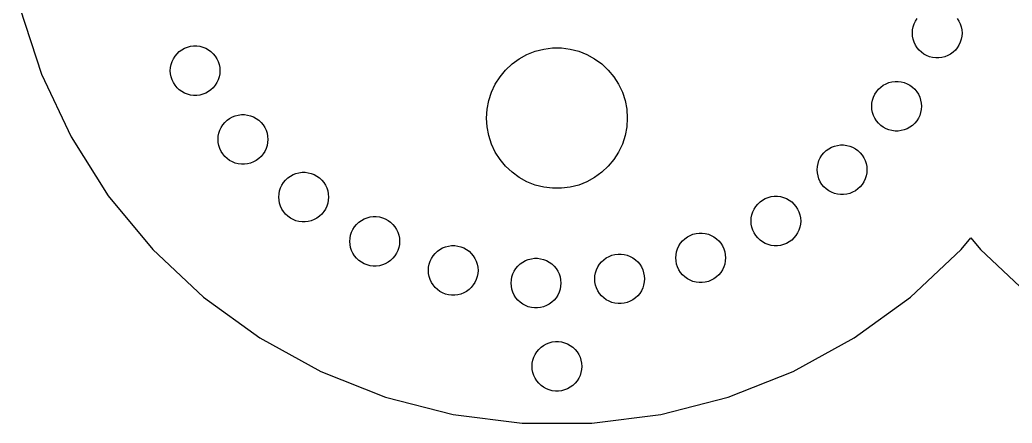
# Model space of a CAD drawing. Header units: metres. Extents: x -67 to 167, y -67 to 67.
# Drawn here: x -64.9 to 55, y -66.9 to -18.1 of the extents above; entities that cross this region are included whole.
import ezdxf

# ---------------------------------------------------------------- set-up
doc = ezdxf.new("R2010")
doc.units = ezdxf.units.M

msp = doc.modelspace()

# ---------------------------------------------------------------- linework, layer by layer
for p, q in [((-64.8951, -16.6622), (-62.295, -24.6643)), ((43.319, -18.2725), (43.5208, -17.9544)), ((48.3749, -17.9544), (48.5768, -18.2725)), ((42.9715, -19.3418), (43.0421, -18.9717)), ((43.0421, -18.9717), (43.1586, -18.6134)), ((43.1586, -18.6134), (43.319, -18.2725)), ((48.5768, -18.2725), (48.7372, -18.6134)), ((48.7372, -18.6134), (48.8536, -18.9717)), ((48.8536, -18.9717), (48.9242, -19.3418)), ((42.9479, -19.7178), (42.9715, -19.3418)), ((42.9715, -20.0938), (42.9479, -19.7178)), ((43.0421, -20.4639), (42.9715, -20.0938)), ((48.9242, -20.0938), (48.8536, -20.4639)), ((48.9242, -19.3418), (48.9479, -19.7178)), ((48.9479, -19.7178), (48.9242, -20.0938)), ((-45.3248, -21.7321), (-44.9947, -21.5506)), ((-44.9947, -21.5506), (-44.6444, -21.4119)), ((-44.6444, -21.4119), (-44.2795, -21.3182)), ((-44.2795, -21.3182), (-43.9057, -21.271)), ((-43.9057, -21.271), (-43.5289, -21.271)), ((-43.5289, -21.271), (-43.1552, -21.3182)), ((-43.1552, -21.3182), (-42.7903, -21.4119)), ((-42.7903, -21.4119), (-42.44, -21.5506)), ((-42.44, -21.5506), (-42.1098, -21.7321)), ((-1.59273, -21.6506), (-0.53371, -21.5168)), ((-0.53371, -21.5168), (0.53371, -21.5168)), ((0.53371, -21.5168), (1.59273, -21.6506)), ((43.1586, -20.8222), (43.0421, -20.4639)), ((43.319, -21.163), (43.1586, -20.8222)), ((43.5208, -21.4811), (43.319, -21.163)), ((43.761, -21.7714), (43.5208, -21.4811)), ((48.3749, -21.4811), (48.1348, -21.7714)), ((48.5768, -21.163), (48.3749, -21.4811)), ((48.7372, -20.8222), (48.5768, -21.163)), ((48.8536, -20.4639), (48.7372, -20.8222)), ((-46.3463, -22.8198), (-46.1444, -22.5017)), ((-46.1444, -22.5017), (-45.9042, -22.2115)), ((-45.9042, -22.2115), (-45.6296, -21.9536)), ((-45.6296, -21.9536), (-45.3248, -21.7321)), ((-42.1098, -21.7321), (-41.8051, -21.9536)), ((-41.8051, -21.9536), (-41.5304, -22.2115)), ((-41.5304, -22.2115), (-41.2903, -22.5017)), ((-41.2903, -22.5017), (-41.0884, -22.8198)), ((-4.55452, -22.8232), (-3.61911, -22.309)), ((-3.61911, -22.309), (-2.62663, -21.916)), ((-2.62663, -21.916), (-1.59273, -21.6506)), ((1.59273, -21.6506), (2.62663, -21.916)), ((2.62663, -21.916), (3.61911, -22.309)), ((3.61911, -22.309), (4.55452, -22.8232)), ((44.0356, -22.0293), (43.761, -21.7714)), ((44.3404, -22.2508), (44.0356, -22.0293)), ((44.6705, -22.4323), (44.3404, -22.2508)), ((45.0208, -22.571), (44.6705, -22.4323)), ((45.3857, -22.6646), (45.0208, -22.571)), ((45.7595, -22.7119), (45.3857, -22.6646)), ((46.1363, -22.7119), (45.7595, -22.7119)), ((46.51, -22.6646), (46.1363, -22.7119)), ((46.8749, -22.571), (46.51, -22.6646)), ((47.2252, -22.4323), (46.8749, -22.571)), ((47.5554, -22.2508), (47.2252, -22.4323)), ((47.8602, -22.0293), (47.5554, -22.2508)), ((48.1348, -21.7714), (47.8602, -22.0293)), ((-46.7173, -24.2651), (-46.6937, -23.8891)), ((-46.6937, -23.8891), (-46.6231, -23.519)), ((-46.6231, -23.519), (-46.5067, -23.1607)), ((-46.5067, -23.1607), (-46.3463, -22.8198)), ((-41.0884, -22.8198), (-40.928, -23.1607)), ((-40.928, -23.1607), (-40.8116, -23.519)), ((-40.8116, -23.519), (-40.741, -23.8891)), ((-40.741, -23.8891), (-40.7173, -24.2651)), ((-6.19623, -24.1814), (-5.41809, -23.4506)), ((-5.41809, -23.4506), (-4.55452, -22.8232)), ((4.55452, -22.8232), (5.41809, -23.4506)), ((5.41809, -23.4506), (6.19623, -24.1814)), ((-62.295, -24.6643), (-58.7125, -32.2775)), ((-46.6937, -24.6411), (-46.7173, -24.2651)), ((-46.6231, -25.0112), (-46.6937, -24.6411)), ((-46.5067, -25.3695), (-46.6231, -25.0112)), ((-40.8116, -25.0112), (-40.928, -25.3695)), ((-40.741, -24.6411), (-40.8116, -25.0112)), ((-40.7173, -24.2651), (-40.741, -24.6411)), ((-7.44859, -25.9051), (-6.87663, -25.0038)), ((-6.87663, -25.0038), (-6.19623, -24.1814)), ((6.19623, -24.1814), (6.87663, -25.0038)), ((6.87663, -25.0038), (7.44859, -25.9051)), ((-46.3463, -25.7104), (-46.5067, -25.3695)), ((-46.1444, -26.0284), (-46.3463, -25.7104)), ((-45.9042, -26.3187), (-46.1444, -26.0284)), ((-45.6296, -26.5766), (-45.9042, -26.3187)), ((-41.5304, -26.3187), (-41.8051, -26.5766)), ((-41.2903, -26.0284), (-41.5304, -26.3187)), ((-41.0884, -25.7104), (-41.2903, -26.0284)), ((-40.928, -25.3695), (-41.0884, -25.7104)), ((-7.90309, -26.8709), (-7.44859, -25.9051)), ((7.44859, -25.9051), (7.90309, -26.8709)), ((38.8513, -26.5098), (39.1259, -26.2519)), ((39.1259, -26.2519), (39.4307, -26.0304)), ((39.4307, -26.0304), (39.7608, -25.8489)), ((39.7608, -25.8489), (40.1111, -25.7102)), ((40.1111, -25.7102), (40.476, -25.6165)), ((40.476, -25.6165), (40.8498, -25.5693)), ((40.8498, -25.5693), (41.2265, -25.5693)), ((41.2265, -25.5693), (41.6003, -25.6165)), ((41.6003, -25.6165), (41.9652, -25.7102)), ((41.9652, -25.7102), (42.3155, -25.8489)), ((42.3155, -25.8489), (42.6456, -26.0304)), ((42.6456, -26.0304), (42.9504, -26.2519)), ((42.9504, -26.2519), (43.2251, -26.5098)), ((-45.3248, -26.7981), (-45.6296, -26.5766)), ((-44.9947, -26.9796), (-45.3248, -26.7981)), ((-44.6444, -27.1183), (-44.9947, -26.9796)), ((-44.2795, -27.212), (-44.6444, -27.1183)), ((-43.9057, -27.2592), (-44.2795, -27.212)), ((-43.5289, -27.2592), (-43.9057, -27.2592)), ((-43.1552, -27.212), (-43.5289, -27.2592)), ((-42.7903, -27.1183), (-43.1552, -27.212)), ((-42.44, -26.9796), (-42.7903, -27.1183)), ((-42.1098, -26.7981), (-42.44, -26.9796)), ((-41.8051, -26.5766), (-42.1098, -26.7981)), ((-8.23296, -27.8861), (-7.90309, -26.8709)), ((7.90309, -26.8709), (8.23296, -27.8861)), ((38.1324, -27.8173), (38.2488, -27.459)), ((38.2488, -27.459), (38.4092, -27.1181)), ((38.4092, -27.1181), (38.6111, -26.8)), ((38.6111, -26.8), (38.8513, -26.5098)), ((43.2251, -26.5098), (43.4652, -26.8)), ((43.4652, -26.8), (43.6671, -27.1181)), ((43.6671, -27.1181), (43.8275, -27.459)), ((43.8275, -27.459), (43.9439, -27.8173)), ((-8.43297, -28.9347), (-8.23296, -27.8861)), ((8.23296, -27.8861), (8.43297, -28.9347)), ((38.0382, -28.5634), (38.0618, -28.1874)), ((38.0618, -28.9394), (38.0382, -28.5634)), ((38.0618, -28.1874), (38.1324, -27.8173)), ((43.9439, -27.8173), (44.0145, -28.1874)), ((44.0145, -28.1874), (44.0382, -28.5634)), ((44.0382, -28.5634), (44.0145, -28.9394)), ((-39.5454, -30.0356), (-39.2152, -29.8541)), ((-39.2152, -29.8541), (-38.8649, -29.7155)), ((-38.8649, -29.7155), (-38.5, -29.6217)), ((-38.5, -29.6217), (-38.1263, -29.5745)), ((-38.1263, -29.5745), (-37.7495, -29.5745)), ((-37.7495, -29.5745), (-37.3758, -29.6217)), ((-37.3758, -29.6217), (-37.0108, -29.7155)), ((-37.0108, -29.7155), (-36.6606, -29.8541)), ((-36.6606, -29.8541), (-36.3304, -30.0356)), ((-8.5, -30), (-8.43297, -28.9347)), ((8.43297, -28.9347), (8.5, -30)), ((38.1324, -29.3095), (38.0618, -28.9394)), ((38.2488, -29.6678), (38.1324, -29.3095)), ((38.4092, -30.0087), (38.2488, -29.6678)), ((43.8275, -29.6678), (43.6671, -30.0087)), ((43.9439, -29.3095), (43.8275, -29.6678)), ((44.0145, -28.9394), (43.9439, -29.3095)), ((-40.7272, -31.4642), (-40.5668, -31.1234)), ((-40.5668, -31.1234), (-40.3649, -30.8053)), ((-40.3649, -30.8053), (-40.1248, -30.515)), ((-40.1248, -30.515), (-39.8502, -30.2571)), ((-39.8502, -30.2571), (-39.5454, -30.0356)), ((-36.3304, -30.0356), (-36.0256, -30.2571)), ((-36.0256, -30.2571), (-35.751, -30.515)), ((-35.751, -30.515), (-35.5108, -30.8053)), ((-35.5108, -30.8053), (-35.309, -31.1234)), ((-35.309, -31.1234), (-35.1486, -31.4642)), ((-8.43297, -31.0653), (-8.5, -30)), ((-8.23296, -32.1139), (-8.43297, -31.0653)), ((8.43297, -31.0653), (8.23296, -32.1139)), ((8.5, -30), (8.43297, -31.0653)), ((38.6111, -30.3268), (38.4092, -30.0087)), ((38.8513, -30.6171), (38.6111, -30.3268)), ((39.1259, -30.8749), (38.8513, -30.6171)), ((39.4307, -31.0964), (39.1259, -30.8749)), ((39.7608, -31.2779), (39.4307, -31.0964)), ((42.6456, -31.0964), (42.3155, -31.2779)), ((42.9504, -30.8749), (42.6456, -31.0964)), ((43.2251, -30.6171), (42.9504, -30.8749)), ((43.4652, -30.3268), (43.2251, -30.6171)), ((43.6671, -30.0087), (43.4652, -30.3268)), ((-58.7125, -32.2775), (-54.2041, -39.3816)), ((-40.9379, -32.5686), (-40.9142, -32.1926)), ((-40.9142, -32.1926), (-40.8436, -31.8225)), ((-40.8436, -31.8225), (-40.7272, -31.4642)), ((-35.1486, -31.4642), (-35.0322, -31.8225)), ((-35.0322, -31.8225), (-34.9616, -32.1926)), ((-34.9616, -32.1926), (-34.9379, -32.5686)), ((-7.90309, -33.1291), (-8.23296, -32.1139)), ((8.23296, -32.1139), (7.90309, -33.1291)), ((40.1111, -31.4166), (39.7608, -31.2779)), ((40.476, -31.5103), (40.1111, -31.4166)), ((40.8498, -31.5575), (40.476, -31.5103)), ((41.2265, -31.5575), (40.8498, -31.5575)), ((41.6003, -31.5103), (41.2265, -31.5575)), ((41.9652, -31.4166), (41.6003, -31.5103)), ((42.3155, -31.2779), (41.9652, -31.4166)), ((-40.9142, -32.9446), (-40.9379, -32.5686)), ((-40.8436, -33.3147), (-40.9142, -32.9446)), ((-40.7272, -33.673), (-40.8436, -33.3147)), ((-35.0322, -33.3147), (-35.1486, -33.673)), ((-34.9616, -32.9446), (-35.0322, -33.3147)), ((-34.9379, -32.5686), (-34.9616, -32.9446)), ((-7.44859, -34.0949), (-7.90309, -33.1291)), ((7.90309, -33.1291), (7.44859, -34.0949)), ((32.8409, -33.7066), (33.171, -33.5251)), ((33.171, -33.5251), (33.5213, -33.3865)), ((33.5213, -33.3865), (33.8862, -33.2928)), ((33.8862, -33.2928), (34.26, -33.2456)), ((34.26, -33.2456), (34.6367, -33.2456)), ((34.6367, -33.2456), (35.0105, -33.2928)), ((35.0105, -33.2928), (35.3754, -33.3865)), ((35.3754, -33.3865), (35.7257, -33.5251)), ((35.7257, -33.5251), (36.0558, -33.7066)), ((-40.5668, -34.0139), (-40.7272, -33.673)), ((-40.3649, -34.332), (-40.5668, -34.0139)), ((-40.1248, -34.6223), (-40.3649, -34.332)), ((-39.8502, -34.8802), (-40.1248, -34.6223)), ((-35.751, -34.6223), (-36.0256, -34.8802)), ((-35.5108, -34.332), (-35.751, -34.6223)), ((-35.309, -34.0139), (-35.5108, -34.332)), ((-35.1486, -33.673), (-35.309, -34.0139)), ((-6.87663, -34.9962), (-7.44859, -34.0949)), ((7.44859, -34.0949), (6.87663, -34.9962)), ((31.8194, -34.7944), (32.0213, -34.4763)), ((32.0213, -34.4763), (32.2614, -34.186)), ((32.2614, -34.186), (32.5361, -33.9281)), ((32.5361, -33.9281), (32.8409, -33.7066)), ((36.0558, -33.7066), (36.3606, -33.9281)), ((36.3606, -33.9281), (36.6352, -34.186)), ((36.6352, -34.186), (36.8754, -34.4763)), ((36.8754, -34.4763), (37.0773, -34.7944)), ((-39.5454, -35.1016), (-39.8502, -34.8802)), ((-39.2152, -35.2831), (-39.5454, -35.1016)), ((-38.8649, -35.4218), (-39.2152, -35.2831)), ((-38.5, -35.5155), (-38.8649, -35.4218)), ((-38.1263, -35.5627), (-38.5, -35.5155)), ((-37.7495, -35.5627), (-38.1263, -35.5627)), ((-37.3758, -35.5155), (-37.7495, -35.5627)), ((-37.0108, -35.4218), (-37.3758, -35.5155)), ((-36.6606, -35.2831), (-37.0108, -35.4218)), ((-36.3304, -35.1016), (-36.6606, -35.2831)), ((-36.0256, -34.8802), (-36.3304, -35.1016)), ((-6.19623, -35.8186), (-6.87663, -34.9962)), ((-5.41809, -36.5494), (-6.19623, -35.8186)), ((6.19623, -35.8186), (5.41809, -36.5494)), ((6.87663, -34.9962), (6.19623, -35.8186)), ((31.4483, -36.2396), (31.472, -35.8636)), ((31.472, -35.8636), (31.5426, -35.4936)), ((31.5426, -35.4936), (31.659, -35.1353)), ((31.659, -35.1353), (31.8194, -34.7944)), ((37.0773, -34.7944), (37.2377, -35.1353)), ((37.2377, -35.1353), (37.3541, -35.4936)), ((37.3541, -35.4936), (37.4247, -35.8636)), ((37.4247, -35.8636), (37.4483, -36.2396)), ((-32.5176, -37.2272), (-32.2128, -37.0058)), ((-32.2128, -37.0058), (-31.8826, -36.8243)), ((-31.8826, -36.8243), (-31.5323, -36.6856)), ((-31.5323, -36.6856), (-31.1674, -36.5919)), ((-31.1674, -36.5919), (-30.7937, -36.5447)), ((-30.7937, -36.5447), (-30.4169, -36.5447)), ((-30.4169, -36.5447), (-30.0432, -36.5919)), ((-30.0432, -36.5919), (-29.6782, -36.6856)), ((-29.6782, -36.6856), (-29.328, -36.8243)), ((-29.328, -36.8243), (-28.9978, -37.0058)), ((-28.9978, -37.0058), (-28.693, -37.2272)), ((-4.55452, -37.1768), (-5.41809, -36.5494)), ((5.41809, -36.5494), (4.55452, -37.1768)), ((31.472, -36.6156), (31.4483, -36.2396)), ((31.5426, -36.9857), (31.472, -36.6156)), ((31.659, -37.344), (31.5426, -36.9857)), ((37.3541, -36.9857), (37.2377, -37.344)), ((37.4247, -36.6156), (37.3541, -36.9857)), ((37.4483, -36.2396), (37.4247, -36.6156)), ((-33.3946, -38.4344), (-33.2342, -38.0935)), ((-33.2342, -38.0935), (-33.0323, -37.7754)), ((-33.0323, -37.7754), (-32.7922, -37.4851)), ((-32.7922, -37.4851), (-32.5176, -37.2272)), ((-28.693, -37.2272), (-28.4184, -37.4851)), ((-28.4184, -37.4851), (-28.1782, -37.7754)), ((-28.1782, -37.7754), (-27.9764, -38.0935)), ((-27.9764, -38.0935), (-27.816, -38.4344)), ((-3.61911, -37.691), (-4.55452, -37.1768)), ((-2.62663, -38.084), (-3.61911, -37.691)), ((-1.59273, -38.3494), (-2.62663, -38.084)), ((-0.53371, -38.4832), (-1.59273, -38.3494)), ((1.59273, -38.3494), (0.53371, -38.4832)), ((2.62663, -38.084), (1.59273, -38.3494)), ((3.61911, -37.691), (2.62663, -38.084)), ((4.55452, -37.1768), (3.61911, -37.691)), ((31.8194, -37.6849), (31.659, -37.344)), ((32.0213, -38.003), (31.8194, -37.6849)), ((32.2614, -38.2933), (32.0213, -38.003)), ((32.5361, -38.5512), (32.2614, -38.2933)), ((36.6352, -38.2933), (36.3606, -38.5512)), ((36.8754, -38.003), (36.6352, -38.2933)), ((37.0773, -37.6849), (36.8754, -38.003)), ((37.2377, -37.344), (37.0773, -37.6849)), ((-54.2041, -39.3816), (-48.8409, -45.8647)), ((-33.6053, -39.5388), (-33.5816, -39.1628)), ((-33.5816, -39.9148), (-33.6053, -39.5388)), ((-33.5816, -39.1628), (-33.511, -38.7927)), ((-33.511, -38.7927), (-33.3946, -38.4344)), ((-27.816, -38.4344), (-27.6995, -38.7927)), ((-27.6995, -38.7927), (-27.629, -39.1628)), ((-27.629, -39.1628), (-27.6053, -39.5388)), ((-27.6053, -39.5388), (-27.629, -39.9148)), ((0.53371, -38.4832), (-0.53371, -38.4832)), ((25.5211, -39.579), (25.886, -39.4854)), ((25.886, -39.4854), (26.2598, -39.4381)), ((26.2598, -39.4381), (26.6366, -39.4381)), ((26.6366, -39.4381), (27.0103, -39.4854)), ((27.0103, -39.4854), (27.3752, -39.579)), ((32.8409, -38.7726), (32.5361, -38.5512)), ((33.171, -38.9541), (32.8409, -38.7726)), ((33.5213, -39.0928), (33.171, -38.9541)), ((33.8862, -39.1865), (33.5213, -39.0928)), ((34.26, -39.2337), (33.8862, -39.1865)), ((34.6367, -39.2337), (34.26, -39.2337)), ((35.0105, -39.1865), (34.6367, -39.2337)), ((35.3754, -39.0928), (35.0105, -39.1865)), ((35.7257, -38.9541), (35.3754, -39.0928)), ((36.0558, -38.7726), (35.7257, -38.9541)), ((36.3606, -38.5512), (36.0558, -38.7726)), ((-33.511, -40.2849), (-33.5816, -39.9148)), ((-33.3946, -40.6432), (-33.511, -40.2849)), ((-33.2342, -40.984), (-33.3946, -40.6432)), ((-27.816, -40.6432), (-27.9764, -40.984)), ((-27.6995, -40.2849), (-27.816, -40.6432)), ((-27.629, -39.9148), (-27.6995, -40.2849)), ((23.8193, -40.987), (24.0211, -40.6689)), ((24.0211, -40.6689), (24.2613, -40.3786)), ((24.2613, -40.3786), (24.5359, -40.1207)), ((24.5359, -40.1207), (24.8407, -39.8992)), ((24.8407, -39.8992), (25.1709, -39.7177)), ((25.1709, -39.7177), (25.5211, -39.579)), ((27.3752, -39.579), (27.7255, -39.7177)), ((27.7255, -39.7177), (28.0557, -39.8992)), ((28.0557, -39.8992), (28.3605, -40.1207)), ((28.3605, -40.1207), (28.6351, -40.3786)), ((28.6351, -40.3786), (28.8752, -40.6689)), ((28.8752, -40.6689), (29.0771, -40.987)), ((-33.0323, -41.3021), (-33.2342, -40.984)), ((-32.7922, -41.5924), (-33.0323, -41.3021)), ((-32.5176, -41.8503), (-32.7922, -41.5924)), ((-32.2128, -42.0718), (-32.5176, -41.8503)), ((-28.693, -41.8503), (-28.9978, -42.0718)), ((-28.4184, -41.5924), (-28.693, -41.8503)), ((-28.1782, -41.3021), (-28.4184, -41.5924)), ((-27.9764, -40.984), (-28.1782, -41.3021)), ((-22.9467, -42.037), (-22.5818, -41.9434)), ((-22.5818, -41.9434), (-22.2081, -41.8961)), ((-22.2081, -41.8961), (-21.8313, -41.8961)), ((-21.8313, -41.8961), (-21.4576, -41.9434)), ((-21.4576, -41.9434), (-21.0927, -42.037)), ((23.4718, -42.0562), (23.5424, -41.6861)), ((23.5424, -41.6861), (23.6589, -41.3278)), ((23.6589, -41.3278), (23.8193, -40.987)), ((29.0771, -40.987), (29.2375, -41.3278)), ((29.2375, -41.3278), (29.3539, -41.6861)), ((29.3539, -41.6861), (29.4245, -42.0562)), ((-31.8826, -42.2533), (-32.2128, -42.0718)), ((-31.5323, -42.392), (-31.8826, -42.2533)), ((-31.1674, -42.4856), (-31.5323, -42.392)), ((-30.7937, -42.5329), (-31.1674, -42.4856)), ((-30.4169, -42.5329), (-30.7937, -42.5329)), ((-30.0432, -42.4856), (-30.4169, -42.5329)), ((-29.6782, -42.392), (-30.0432, -42.4856)), ((-29.328, -42.2533), (-29.6782, -42.392)), ((-28.9978, -42.0718), (-29.328, -42.2533)), ((-24.6486, -43.445), (-24.4467, -43.1269)), ((-24.4467, -43.1269), (-24.2066, -42.8366)), ((-24.2066, -42.8366), (-23.932, -42.5787)), ((-23.932, -42.5787), (-23.6272, -42.3572)), ((-23.6272, -42.3572), (-23.297, -42.1757)), ((-23.297, -42.1757), (-22.9467, -42.037)), ((-21.0927, -42.037), (-20.7424, -42.1757)), ((-20.7424, -42.1757), (-20.4122, -42.3572)), ((-20.4122, -42.3572), (-20.1074, -42.5787)), ((-20.1074, -42.5787), (-19.8328, -42.8366)), ((-19.8328, -42.8366), (-19.5927, -43.1269)), ((-19.5927, -43.1269), (-19.3908, -43.445)), ((23.4482, -42.4322), (23.4718, -42.0562)), ((23.4718, -42.8082), (23.4482, -42.4322)), ((23.5424, -43.1783), (23.4718, -42.8082)), ((29.4245, -42.8082), (29.3539, -43.1783)), ((29.4245, -42.0562), (29.4482, -42.4322)), ((29.4482, -42.4322), (29.4245, -42.8082)), ((-24.996, -44.5142), (-24.9254, -44.1441)), ((-24.9254, -44.1441), (-24.809, -43.7858)), ((-24.809, -43.7858), (-24.6486, -43.445)), ((-19.3908, -43.445), (-19.2304, -43.7858)), ((-19.2304, -43.7858), (-19.114, -44.1441)), ((-19.114, -44.1441), (-19.0434, -44.5142)), ((15.453, -44.5761), (15.7578, -44.3546)), ((15.7578, -44.3546), (16.0879, -44.1731)), ((16.0879, -44.1731), (16.4382, -44.0344)), ((16.4382, -44.0344), (16.8031, -43.9407)), ((16.8031, -43.9407), (17.1769, -43.8935)), ((17.1769, -43.8935), (17.5536, -43.8935)), ((17.5536, -43.8935), (17.9274, -43.9407)), ((17.9274, -43.9407), (18.2923, -44.0344)), ((18.2923, -44.0344), (18.6426, -44.1731)), ((18.6426, -44.1731), (18.9727, -44.3546)), ((18.9727, -44.3546), (19.2775, -44.5761)), ((23.6589, -43.5366), (23.5424, -43.1783)), ((23.8193, -43.8775), (23.6589, -43.5366)), ((24.0211, -44.1956), (23.8193, -43.8775)), ((24.2613, -44.4859), (24.0211, -44.1956)), ((28.8752, -44.1956), (28.6351, -44.4859)), ((29.0771, -43.8775), (28.8752, -44.1956)), ((29.2375, -43.5366), (29.0771, -43.8775)), ((29.3539, -43.1783), (29.2375, -43.5366)), ((-25.0197, -44.8902), (-24.996, -44.5142)), ((-24.996, -45.2662), (-25.0197, -44.8902)), ((-24.9254, -45.6363), (-24.996, -45.2662)), ((-19.0434, -45.2662), (-19.114, -45.6363)), ((-19.0434, -44.5142), (-19.0197, -44.8902)), ((-19.0197, -44.8902), (-19.0434, -45.2662)), ((-13.81, -45.6894), (-13.4597, -45.5507)), ((-13.4597, -45.5507), (-13.0948, -45.457)), ((-13.0948, -45.457), (-12.721, -45.4098)), ((-12.721, -45.4098), (-12.3443, -45.4098)), ((-12.3443, -45.4098), (-11.9705, -45.457)), ((-11.9705, -45.457), (-11.6056, -45.5507)), ((-11.6056, -45.5507), (-11.2553, -45.6894)), ((14.5759, -45.7832), (14.7363, -45.4423)), ((14.7363, -45.4423), (14.9382, -45.1243)), ((14.9382, -45.1243), (15.1783, -44.834)), ((15.1783, -44.834), (15.453, -44.5761)), ((19.2775, -44.5761), (19.5522, -44.834)), ((19.5522, -44.834), (19.7923, -45.1243)), ((19.7923, -45.1243), (19.9942, -45.4423)), ((19.9942, -45.4423), (20.1546, -45.7832)), ((24.5359, -44.7437), (24.2613, -44.4859)), ((24.8407, -44.9652), (24.5359, -44.7437)), ((25.1709, -45.1467), (24.8407, -44.9652)), ((25.5211, -45.2854), (25.1709, -45.1467)), ((25.886, -45.3791), (25.5211, -45.2854)), ((26.2598, -45.4263), (25.886, -45.3791)), ((26.6366, -45.4263), (26.2598, -45.4263)), ((27.0103, -45.3791), (26.6366, -45.4263)), ((27.3752, -45.2854), (27.0103, -45.3791)), ((27.7255, -45.1467), (27.3752, -45.2854)), ((28.0557, -44.9652), (27.7255, -45.1467)), ((28.3605, -44.7437), (28.0557, -44.9652)), ((28.6351, -44.4859), (28.3605, -44.7437)), ((48.8409, -45.8647), (50, -44.4635)), ((50, -44.4635), (51.1591, -45.8647)), ((-48.8409, -45.8647), (-42.7074, -51.6244)), ((-24.809, -45.9946), (-24.9254, -45.6363)), ((-24.6486, -46.3355), (-24.809, -45.9946)), ((-24.4467, -46.6536), (-24.6486, -46.3355)), ((-24.2066, -46.9439), (-24.4467, -46.6536)), ((-19.5927, -46.6536), (-19.8328, -46.9439)), ((-19.3908, -46.3355), (-19.5927, -46.6536)), ((-19.2304, -45.9946), (-19.3908, -46.3355)), ((-19.114, -45.6363), (-19.2304, -45.9946)), ((-15.1615, -46.9586), (-14.9597, -46.6405)), ((-14.9597, -46.6405), (-14.7195, -46.3502)), ((-14.7195, -46.3502), (-14.4449, -46.0923)), ((-14.4449, -46.0923), (-14.1401, -45.8709)), ((-14.1401, -45.8709), (-13.81, -45.6894)), ((-11.2553, -45.6894), (-10.9251, -45.8709)), ((-10.9251, -45.8709), (-10.6203, -46.0923)), ((-10.6203, -46.0923), (-10.3457, -46.3502)), ((-10.3457, -46.3502), (-10.1056, -46.6405)), ((-10.1056, -46.6405), (-9.9037, -46.9586)), ((5.9639, -46.8904), (6.29404, -46.7089)), ((6.29404, -46.7089), (6.64433, -46.5702)), ((6.64433, -46.5702), (7.00923, -46.4765)), ((7.00923, -46.4765), (7.38301, -46.4293)), ((7.38301, -46.4293), (7.75975, -46.4293)), ((7.75975, -46.4293), (8.13353, -46.4765)), ((8.13353, -46.4765), (8.49843, -46.5702)), ((8.49843, -46.5702), (8.84872, -46.7089)), ((8.84872, -46.7089), (9.17886, -46.8904)), ((14.3652, -46.8876), (14.3889, -46.5116)), ((14.3889, -46.5116), (14.4595, -46.1415)), ((14.4595, -46.1415), (14.5759, -45.7832)), ((20.1546, -45.7832), (20.271, -46.1415)), ((20.271, -46.1415), (20.3416, -46.5116)), ((20.3416, -46.5116), (20.3652, -46.8876)), ((42.7074, -51.6244), (48.8409, -45.8647)), ((51.1591, -45.8647), (57.2926, -51.6244)), ((-23.932, -47.2018), (-24.2066, -46.9439)), ((-23.6272, -47.4232), (-23.932, -47.2018)), ((-23.297, -47.6047), (-23.6272, -47.4232)), ((-22.9467, -47.7434), (-23.297, -47.6047)), ((-22.5818, -47.8371), (-22.9467, -47.7434)), ((-22.2081, -47.8843), (-22.5818, -47.8371)), ((-21.8313, -47.8843), (-22.2081, -47.8843)), ((-21.4576, -47.8371), (-21.8313, -47.8843)), ((-21.0927, -47.7434), (-21.4576, -47.8371)), ((-20.7424, -47.6047), (-21.0927, -47.7434)), ((-20.4122, -47.4232), (-20.7424, -47.6047)), ((-20.1074, -47.2018), (-20.4122, -47.4232)), ((-19.8328, -46.9439), (-20.1074, -47.2018)), ((-15.509, -48.0278), (-15.4384, -47.6578)), ((-15.4384, -47.6578), (-15.3219, -47.2995)), ((-15.3219, -47.2995), (-15.1615, -46.9586)), ((-9.9037, -46.9586), (-9.74329, -47.2995)), ((-9.74329, -47.2995), (-9.62688, -47.6578)), ((-9.62688, -47.6578), (-9.55627, -48.0278)), ((-4.9595, -48.1725), (-4.71936, -47.8822)), ((-4.71936, -47.8822), (-4.44472, -47.6243)), ((-4.44472, -47.6243), (-4.13994, -47.4028)), ((-4.13994, -47.4028), (-3.80978, -47.2213)), ((-3.80978, -47.2213), (-3.4595, -47.0827)), ((-3.4595, -47.0827), (-3.09459, -46.989)), ((-3.09459, -46.989), (-2.72083, -46.9417)), ((-2.72083, -46.9417), (-2.34409, -46.9417)), ((-2.34409, -46.9417), (-1.97031, -46.989)), ((-1.97031, -46.989), (-1.60539, -47.0827)), ((-1.60539, -47.0827), (-1.25511, -47.2213)), ((-1.25511, -47.2213), (-0.92497, -47.4028)), ((-0.92497, -47.4028), (-0.62018, -47.6243)), ((-0.62018, -47.6243), (-0.34555, -47.8822)), ((-0.34555, -47.8822), (-0.10539, -48.1725)), ((4.94246, -47.9781), (5.14433, -47.66)), ((5.14433, -47.66), (5.38448, -47.3698)), ((5.38448, -47.3698), (5.6591, -47.1119)), ((5.6591, -47.1119), (5.9639, -46.8904)), ((9.17886, -46.8904), (9.48366, -47.1119)), ((9.48366, -47.1119), (9.75829, -47.3698)), ((9.75829, -47.3698), (9.99843, -47.66)), ((9.99843, -47.66), (10.2003, -47.9781)), ((14.3889, -47.2636), (14.3652, -46.8876)), ((14.4595, -47.6337), (14.3889, -47.2636)), ((14.5759, -47.992), (14.4595, -47.6337)), ((20.271, -47.6337), (20.1546, -47.992)), ((20.3416, -47.2636), (20.271, -47.6337)), ((20.3652, -46.8876), (20.3416, -47.2636)), ((-15.5326, -48.4039), (-15.509, -48.0278)), ((-15.509, -48.7798), (-15.5326, -48.4039)), ((-15.4384, -49.1499), (-15.509, -48.7798)), ((-15.3219, -49.5082), (-15.4384, -49.1499)), ((-9.62688, -49.1499), (-9.74329, -49.5082)), ((-9.55627, -48.7798), (-9.62688, -49.1499)), ((-9.55627, -48.0278), (-9.53262, -48.4039)), ((-9.53262, -48.4039), (-9.55627, -48.7798)), ((-5.4382, -49.1897), (-5.32178, -48.8315)), ((-5.32178, -48.8315), (-5.16138, -48.4906)), ((-5.16138, -48.4906), (-4.9595, -48.1725)), ((-0.10539, -48.1725), (0.09645, -48.4906)), ((0.09645, -48.4906), (0.25687, -48.8315)), ((0.25687, -48.8315), (0.37329, -49.1897)), ((4.57138, -49.4234), (4.59503, -49.0474)), ((4.59503, -49.0474), (4.66563, -48.6773)), ((4.66563, -48.6773), (4.78206, -48.319)), ((4.78206, -48.319), (4.94246, -47.9781)), ((10.2003, -47.9781), (10.3607, -48.319)), ((10.3607, -48.319), (10.4771, -48.6773)), ((10.4771, -48.6773), (10.5477, -49.0474)), ((10.5477, -49.0474), (10.5714, -49.4234)), ((14.7363, -48.3329), (14.5759, -47.992)), ((14.9382, -48.651), (14.7363, -48.3329)), ((15.1783, -48.9412), (14.9382, -48.651)), ((15.453, -49.1991), (15.1783, -48.9412)), ((19.5522, -48.9412), (19.2775, -49.1991)), ((19.7923, -48.651), (19.5522, -48.9412)), ((19.9942, -48.3329), (19.7923, -48.651)), ((20.1546, -47.992), (19.9942, -48.3329)), ((-15.1615, -49.8491), (-15.3219, -49.5082)), ((-14.9597, -50.1672), (-15.1615, -49.8491)), ((-14.7195, -50.4575), (-14.9597, -50.1672)), ((-10.1056, -50.1672), (-10.3457, -50.4575)), ((-9.9037, -49.8491), (-10.1056, -50.1672)), ((-9.74329, -49.5082), (-9.9037, -49.8491)), ((-5.53246, -49.9358), (-5.50879, -49.5598)), ((-5.50879, -50.3118), (-5.53246, -49.9358)), ((-5.50879, -49.5598), (-5.4382, -49.1897)), ((-5.4382, -50.6819), (-5.50879, -50.3118)), ((0.37329, -49.1897), (0.44388, -49.5598)), ((0.44388, -50.3118), (0.37329, -50.6819)), ((0.44388, -49.5598), (0.46753, -49.9358)), ((0.46753, -49.9358), (0.44388, -50.3118)), ((4.59503, -49.7994), (4.57138, -49.4234)), ((4.66563, -50.1695), (4.59503, -49.7994)), ((4.78206, -50.5278), (4.66563, -50.1695)), ((10.4771, -50.1695), (10.3607, -50.5278)), ((10.5477, -49.7994), (10.4771, -50.1695)), ((10.5714, -49.4234), (10.5477, -49.7994)), ((15.7578, -49.4206), (15.453, -49.1991)), ((16.0879, -49.6021), (15.7578, -49.4206)), ((16.4382, -49.7408), (16.0879, -49.6021)), ((16.8031, -49.8345), (16.4382, -49.7408)), ((17.1769, -49.8817), (16.8031, -49.8345)), ((17.5536, -49.8817), (17.1769, -49.8817)), ((17.9274, -49.8345), (17.5536, -49.8817)), ((18.2923, -49.7408), (17.9274, -49.8345)), ((18.6426, -49.6021), (18.2923, -49.7408)), ((18.9727, -49.4206), (18.6426, -49.6021)), ((19.2775, -49.1991), (18.9727, -49.4206)), ((-14.4449, -50.7154), (-14.7195, -50.4575)), ((-14.1401, -50.9368), (-14.4449, -50.7154)), ((-13.81, -51.1183), (-14.1401, -50.9368)), ((-13.4597, -51.257), (-13.81, -51.1183)), ((-13.0948, -51.3507), (-13.4597, -51.257)), ((-12.721, -51.3979), (-13.0948, -51.3507)), ((-12.3443, -51.3979), (-12.721, -51.3979)), ((-11.9705, -51.3507), (-12.3443, -51.3979)), ((-11.6056, -51.257), (-11.9705, -51.3507)), ((-11.2553, -51.1183), (-11.6056, -51.257)), ((-10.9251, -50.9368), (-11.2553, -51.1183)), ((-10.6203, -50.7154), (-10.9251, -50.9368)), ((-10.3457, -50.4575), (-10.6203, -50.7154)), ((-5.32178, -51.0402), (-5.4382, -50.6819)), ((-5.16138, -51.3811), (-5.32178, -51.0402)), ((-4.9595, -51.6992), (-5.16138, -51.3811)), ((0.09645, -51.3811), (-0.10539, -51.6992)), ((0.25687, -51.0402), (0.09645, -51.3811)), ((0.37329, -50.6819), (0.25687, -51.0402)), ((4.94246, -50.8687), (4.78206, -50.5278)), ((5.14433, -51.1868), (4.94246, -50.8687)), ((5.38448, -51.4771), (5.14433, -51.1868)), ((5.6591, -51.735), (5.38448, -51.4771)), ((9.75829, -51.4771), (9.48366, -51.735)), ((9.99843, -51.1868), (9.75829, -51.4771)), ((10.2003, -50.8687), (9.99843, -51.1868)), ((10.3607, -50.5278), (10.2003, -50.8687)), ((-42.7074, -51.6244), (-35.9004, -56.57)), ((-4.71936, -51.9895), (-4.9595, -51.6992)), ((-4.44472, -52.2474), (-4.71936, -51.9895)), ((-4.13994, -52.4688), (-4.44472, -52.2474)), ((-3.80978, -52.6503), (-4.13994, -52.4688)), ((-3.4595, -52.789), (-3.80978, -52.6503)), ((-1.25511, -52.6503), (-1.60539, -52.789)), ((-0.92497, -52.4688), (-1.25511, -52.6503)), ((-0.62018, -52.2474), (-0.92497, -52.4688)), ((-0.34555, -51.9895), (-0.62018, -52.2474)), ((-0.10539, -51.6992), (-0.34555, -51.9895)), ((5.9639, -51.9564), (5.6591, -51.735)), ((6.29404, -52.1379), (5.9639, -51.9564)), ((6.64433, -52.2766), (6.29404, -52.1379)), ((7.00923, -52.3703), (6.64433, -52.2766)), ((7.38301, -52.4175), (7.00923, -52.3703)), ((7.75975, -52.4175), (7.38301, -52.4175)), ((8.13353, -52.3703), (7.75975, -52.4175)), ((8.49843, -52.2766), (8.13353, -52.3703)), ((8.84872, -52.1379), (8.49843, -52.2766)), ((9.17886, -51.9564), (8.84872, -52.1379)), ((9.48366, -51.735), (9.17886, -51.9564)), ((35.9004, -56.57), (42.7074, -51.6244)), ((-3.09459, -52.8827), (-3.4595, -52.789)), ((-2.72083, -52.9299), (-3.09459, -52.8827)), ((-2.34409, -52.9299), (-2.72083, -52.9299)), ((-1.97031, -52.8827), (-2.34409, -52.9299)), ((-1.60539, -52.789), (-1.97031, -52.8827)), ((-35.9004, -56.57), (-28.5272, -60.6234)), ((-1.91226, -57.6885), (-1.60747, -57.467)), ((-1.60747, -57.467), (-1.27733, -57.2855)), ((-1.27733, -57.2855), (-0.92705, -57.1468)), ((-0.92705, -57.1468), (-0.56213, -57.0531)), ((-0.56213, -57.0531), (-0.18837, -57.0059)), ((-0.18837, -57.0059), (0.18837, -57.0059)), ((0.18837, -57.0059), (0.56213, -57.0531)), ((0.56213, -57.0531), (0.92705, -57.1468)), ((0.92705, -57.1468), (1.27733, -57.2855)), ((1.27733, -57.2855), (1.60747, -57.467)), ((1.60747, -57.467), (1.91226, -57.6885)), ((28.5272, -60.6234), (35.9004, -56.57)), ((-2.78932, -58.8956), (-2.62891, -58.5547)), ((-2.62891, -58.5547), (-2.42705, -58.2366)), ((-2.42705, -58.2366), (-2.1869, -57.9464)), ((-2.1869, -57.9464), (-1.91226, -57.6885)), ((1.91226, -57.6885), (2.1869, -57.9464)), ((2.1869, -57.9464), (2.42705, -58.2366)), ((2.42705, -58.2366), (2.62891, -58.5547)), ((2.62891, -58.5547), (2.78932, -58.8956)), ((-3, -60), (-2.97633, -59.624)), ((-2.97633, -59.624), (-2.90575, -59.2539)), ((-2.90575, -59.2539), (-2.78932, -58.8956)), ((2.78932, -58.8956), (2.90575, -59.2539)), ((2.90575, -59.2539), (2.97633, -59.624)), ((2.97633, -59.624), (3, -60)), ((-28.5272, -60.6234), (-20.7041, -63.7208)), ((-2.97633, -60.376), (-3, -60)), ((-2.90575, -60.7461), (-2.97633, -60.376)), ((-2.78932, -61.1044), (-2.90575, -60.7461)), ((-2.62891, -61.4453), (-2.78932, -61.1044)), ((2.78932, -61.1044), (2.62891, -61.4453)), ((2.90575, -60.7461), (2.78932, -61.1044)), ((2.97633, -60.376), (2.90575, -60.7461)), ((3, -60), (2.97633, -60.376)), ((20.7041, -63.7208), (28.5272, -60.6234)), ((-2.42705, -61.7634), (-2.62891, -61.4453)), ((-2.1869, -62.0536), (-2.42705, -61.7634)), ((-1.91226, -62.3115), (-2.1869, -62.0536)), ((-1.60747, -62.533), (-1.91226, -62.3115)), ((1.91226, -62.3115), (1.60747, -62.533)), ((2.1869, -62.0536), (1.91226, -62.3115)), ((2.42705, -61.7634), (2.1869, -62.0536)), ((2.62891, -61.4453), (2.42705, -61.7634)), ((-1.27733, -62.7145), (-1.60747, -62.533)), ((-0.92705, -62.8532), (-1.27733, -62.7145)), ((-0.56213, -62.9469), (-0.92705, -62.8532)), ((-0.18837, -62.9941), (-0.56213, -62.9469)), ((0.18837, -62.9941), (-0.18837, -62.9941)), ((0.56213, -62.9469), (0.18837, -62.9941)), ((0.92705, -62.8532), (0.56213, -62.9469)), ((1.27733, -62.7145), (0.92705, -62.8532)), ((1.60747, -62.533), (1.27733, -62.7145)), ((-20.7041, -63.7208), (-12.5545, -65.8132)), ((12.5545, -65.8132), (20.7041, -63.7208)), ((-12.5545, -65.8132), (-4.20695, -66.8678)), ((4.20695, -66.8678), (12.5545, -65.8132)), ((-4.20695, -66.8678), (4.20695, -66.8678))]:
    msp.add_line(p, q)

doc.saveas('drawing.dxf')
